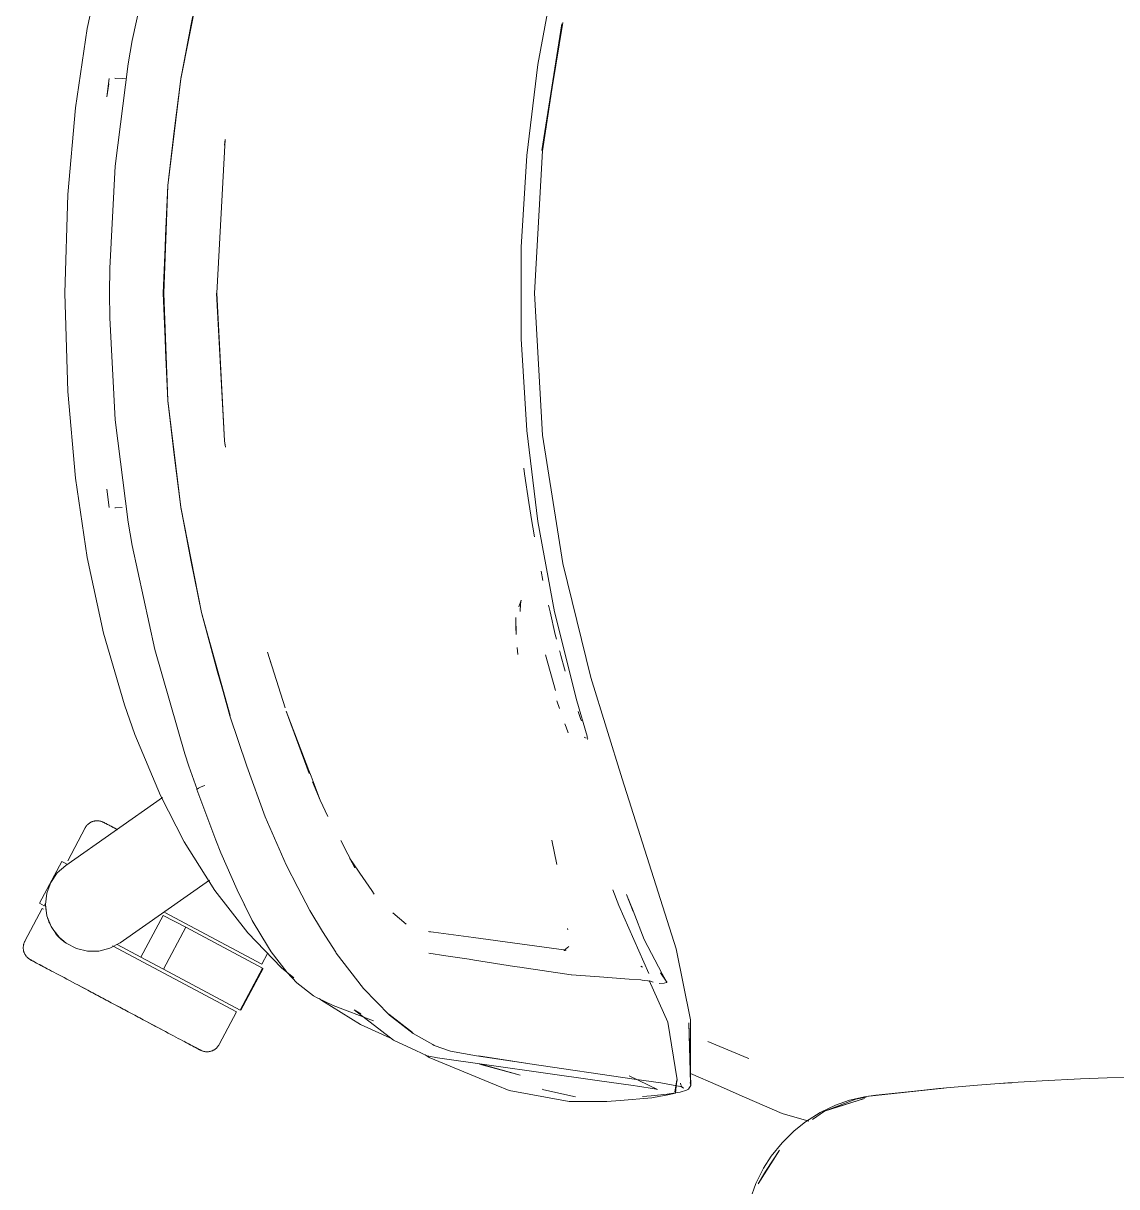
# Model space of a CAD drawing. Header units: millimetres. Extents: x 155927 to 295199, y -4084 to 97293.
# Drawn here: x 220549 to 220872.2, y 18172.2 to 18516 of the extents above; entities that cross this region are included whole.
import ezdxf

# ---------------------------------------------------------------- set-up
doc = ezdxf.new("R2010")
doc.units = ezdxf.units.MM
doc.header["$MEASUREMENT"] = 0
doc.layers.add('G-IMPT', color=8, linetype='CONTINUOUS', lineweight=9)
doc.layers.add('I-FURN', color=8, linetype='CONTINUOUS', lineweight=9)

msp = doc.modelspace()

# ---------------------------------------------------------------- linework, layer by layer
at = {"layer": 'G-IMPT'}
for p, q in [((220581.18, 18510.93), (220587.85, 18541.72)), ((220572.75, 18536.82), (220567.94, 18514.45)), ((220595.53, 18499.65), (220601.74, 18530.89)), ((220601.74, 18530.89), (220595.53, 18499.73)), ((220601.7, 18530.78), (220598.63, 18515.76)), ((220706.03, 18530.54), (220701.1, 18503.87)), ((220595.53, 18499.65), (220598.63, 18515.76)), ((220708.49, 18516.22), (220702.23, 18478.48)), ((220702.23, 18478.48), (220708.23, 18515.84)), ((220702.49, 18478.31), (220708.23, 18515.84)), ((220564.44, 18491.03), (220567.94, 18514.45)), ((220580, 18504.01), (220581.18, 18510.93)), ((220576.18, 18473.84), (220580, 18504.01)), ((220701.1, 18503.87), (220697.8, 18476.95)), ((220574.35, 18499.74), (220573.7, 18494.32)), ((220574.27, 18498.09), (220573.7, 18494.32)), ((220576.11, 18499.77), (220578.2, 18499.69)), ((220576.11, 18499.77), (220576.22, 18499.76)), ((220579.44, 18499.65), (220578.2, 18499.69)), ((220591.71, 18468.14), (220595.53, 18499.73)), ((220591.74, 18468.1), (220595.53, 18499.65)), ((220593.59, 18484.17), (220595.53, 18499.65)), ((220562.18, 18465.46), (220564.44, 18491.03)), ((220593.59, 18484.17), (220591.74, 18468.1)), ((220606.2, 18436.32), (220608.7, 18481.66)), ((220608.7, 18481.66), (220608.47, 18480.05)), ((220608.47, 18480.05), (220608.7, 18481.35)), ((220608.75, 18481.6), (220608.7, 18481.35)), ((220702.49, 18478.31), (220700.14, 18436.32)), ((220574.57, 18443.63), (220576.18, 18473.84)), ((220696.15, 18449.88), (220697.8, 18476.95)), ((220590.37, 18436.32), (220591.71, 18468.14)), ((220591.74, 18468.1), (220590.6, 18436.32)), ((220591.74, 18468.1), (220591.07, 18453.2)), ((220561.33, 18436.32), (220562.18, 18465.46)), ((220591.07, 18453.2), (220590.6, 18436.32)), ((220696.15, 18422.76), (220696.15, 18449.88)), ((220574.57, 18443.63), (220574.47, 18436.32)), ((220562.18, 18407.18), (220561.33, 18436.32)), ((220574.57, 18429.01), (220574.47, 18436.32)), ((220591.71, 18404.5), (220590.37, 18436.32)), ((220591.07, 18419.44), (220590.6, 18436.32)), ((220591.74, 18404.54), (220590.6, 18436.32)), ((220606.14, 18436.32), (220608.47, 18392.59)), ((220606.2, 18436.32), (220608.47, 18392.59)), ((220702.49, 18394.33), (220700.14, 18436.32)), ((220574.57, 18429.01), (220576.18, 18398.8)), ((220696.15, 18422.76), (220697.8, 18395.69)), ((220591.07, 18419.44), (220591.74, 18404.54)), ((220564.44, 18381.61), (220562.18, 18407.18)), ((220591.71, 18404.5), (220595.53, 18372.91)), ((220591.74, 18404.54), (220595.53, 18372.99)), ((220591.74, 18404.54), (220593.59, 18388.47)), ((220576.18, 18398.8), (220580, 18368.64)), ((220701.1, 18368.77), (220697.8, 18395.69)), ((220608.47, 18392.59), (220608.73, 18390.81)), ((220608.47, 18392.59), (220608.7, 18391.29)), ((220608.75, 18391.04), (220608.7, 18391.29)), ((220708.49, 18356.42), (220702.49, 18394.33)), ((220595.53, 18372.99), (220593.59, 18388.47)), ((220697.18, 18382.92), (220697, 18384.58)), ((220567.94, 18358.19), (220564.44, 18381.61)), ((220698.47, 18374.4), (220697.18, 18382.92)), ((220574.35, 18372.9), (220573.7, 18378.32)), ((220698.47, 18374.4), (220699.33, 18368.77)), ((220578.2, 18372.95), (220576.11, 18372.87)), ((220576.11, 18372.87), (220576.22, 18372.88)), ((220601.7, 18341.86), (220595.53, 18372.99)), ((220595.53, 18372.99), (220598.63, 18356.88)), ((220601.7, 18341.86), (220595.53, 18372.91)), ((220580, 18368.64), (220581.18, 18361.71)), ((220699.33, 18368.77), (220699.57, 18367.15)), ((220700.13, 18364.24), (220699.57, 18367.15)), ((220706.03, 18342.1), (220701.1, 18368.77)), ((220587.85, 18330.93), (220581.18, 18361.71)), ((220572.75, 18335.83), (220567.94, 18358.19)), ((220601.7, 18341.86), (220598.63, 18356.88)), ((220702.05, 18354.14), (220702.59, 18351.32)), ((220708.49, 18356.42), (220716.8, 18322.74)), ((220696.14, 18345.51), (220695.45, 18343.56)), ((220695.92, 18344.46), (220695.89, 18342.16)), ((220695.92, 18344.46), (220696.14, 18345.51)), ((220704.25, 18344.09), (220704.71, 18342.12)), ((220606.36, 18324.62), (220601.7, 18341.86)), ((220601.7, 18341.86), (220610.09, 18311.36)), ((220601.7, 18341.86), (220610.13, 18311.45)), ((220694.6, 18340.45), (220694.69, 18335.4)), ((220694.6, 18340.45), (220694.61, 18337.67)), ((220695.88, 18342.3), (220695.89, 18342.16)), ((220706.26, 18335.37), (220704.71, 18342.12)), ((220706.03, 18342.1), (220712.57, 18315.78)), ((220694.69, 18335.4), (220694.61, 18337.67)), ((220578.92, 18314.58), (220572.75, 18335.83)), ((220706.26, 18335.37), (220706.6, 18334.07)), ((220587.85, 18330.93), (220596.79, 18300.1)), ((220621.15, 18330.18), (220622.23, 18326.74)), ((220621.15, 18330.18), (220626.41, 18313.69)), ((220695, 18331.6), (220695.22, 18329.51)), ((220706.29, 18318.88), (220703.36, 18329.35)), ((220707.56, 18330.35), (220707.51, 18330.53)), ((220707.88, 18329.21), (220707.56, 18330.35)), ((220707.88, 18329.21), (220708.99, 18325.21)), ((220606.36, 18324.62), (220610.13, 18311.45)), ((220708.99, 18325.21), (220709.2, 18324.52)), ((220725.99, 18292.76), (220716.8, 18322.74)), ((220706.73, 18315.79), (220707.46, 18313.58)), ((220712.57, 18315.78), (220715.65, 18305.36)), ((220578.92, 18314.58), (220582, 18305.85)), ((220626.68, 18312.7), (220633.5, 18294.3)), ((220626.68, 18312.7), (220633.4, 18295.26)), ((220713.73, 18310.59), (220712.99, 18312.68)), ((220610.09, 18311.36), (220615.09, 18296.45)), ((220709.45, 18308.03), (220709.07, 18309.04)), ((220713.73, 18310.59), (220713.98, 18309.93)), ((220582, 18305.85), (220589.52, 18287.87)), ((220709.45, 18308.03), (220710.06, 18306.37)), ((220714.75, 18305.1), (220714.96, 18304.95)), ((220714.75, 18305.1), (220715.37, 18304.72)), ((220715.71, 18305.08), (220715.65, 18305.36)), ((220715.79, 18304.79), (220715.71, 18305.08)), ((220715.76, 18304.33), (220715.84, 18304.56)), ((220715.84, 18304.56), (220715.79, 18304.79)), ((220596.79, 18300.1), (220597.98, 18296.49)), ((220600.39, 18289.56), (220597.98, 18296.49)), ((220620.55, 18281.57), (220615.09, 18296.45)), ((220633.4, 18295.26), (220634.06, 18293.53)), ((220636.79, 18286.45), (220634.06, 18293.53)), ((220636.79, 18286.45), (220634.48, 18291.89)), ((220725.99, 18292.76), (220741.98, 18242.52)), ((220600.35, 18289.56), (220600.39, 18289.69)), ((220605.93, 18274.6), (220600.35, 18289.56)), ((220600.39, 18289.69), (220600.79, 18289.96)), ((220600.39, 18289.69), (220600.4, 18289.74)), ((220600.39, 18289.69), (220600.39, 18289.56)), ((220600.79, 18289.96), (220600.4, 18289.74)), ((220601.62, 18290.34), (220600.79, 18289.96)), ((220600.97, 18290.06), (220600.79, 18289.96)), ((220601.62, 18290.34), (220600.97, 18290.06)), ((220601.62, 18290.34), (220602.68, 18290.77)), ((220601.62, 18290.34), (220602.08, 18290.54)), ((220602.68, 18290.77), (220602.08, 18290.54)), ((220596.61, 18274.1), (220589.52, 18287.87)), ((220638.98, 18281.6), (220636.79, 18286.45)), ((220620.55, 18281.57), (220626.73, 18267.34)), ((220607.4, 18270.92), (220605.93, 18274.6)), ((220642.85, 18274.56), (220647.04, 18266.45)), ((220705.27, 18274.65), (220706.68, 18267.39)), ((220605.58, 18259.8), (220596.61, 18274.1)), ((220612.18, 18259.96), (220607.4, 18270.92)), ((220630.12, 18260.62), (220626.73, 18267.34)), ((220645.54, 18269.23), (220648.09, 18265.47)), ((220645.54, 18269.23), (220647.04, 18266.45)), ((220648.09, 18265.47), (220648.49, 18264.89)), ((220648.49, 18264.89), (220651.98, 18259.76)), ((220630.12, 18260.62), (220633.69, 18253.82)), ((220605.58, 18259.8), (220615.39, 18247.2)), ((220612.4, 18259.52), (220612.18, 18259.96)), ((220612.18, 18259.96), (220616.7, 18250.91)), ((220612.18, 18259.96), (220616.4, 18251.51)), ((220612.4, 18259.52), (220616.7, 18250.91)), ((220651.98, 18259.76), (220652.73, 18258.66)), ((220723.26, 18259.93), (220725, 18255.34)), ((220729.3, 18253.71), (220727.28, 18258.6)), ((220727.28, 18258.6), (220729.3, 18253.5)), ((220729.3, 18253.5), (220727.51, 18258.03)), ((220637.46, 18247.6), (220633.69, 18253.82)), ((220725, 18255.34), (220733.92, 18235.18)), ((220732.55, 18245.24), (220729.3, 18253.71)), ((220616.7, 18250.91), (220616.4, 18251.51)), ((220616.7, 18250.91), (220621.44, 18242.91)), ((220658.26, 18253.13), (220662.16, 18249.79)), ((220625.34, 18236.91), (220615.39, 18247.2)), ((220637.46, 18247.6), (220641.34, 18241.5)), ((220682.11, 18245.85), (220668.75, 18247.63)), ((220668.75, 18247.63), (220669.23, 18247.48)), ((220709.94, 18248.17), (220709.9, 18248.52)), ((220682.11, 18245.85), (220709.44, 18242.11)), ((220710.3, 18243.23), (220708.74, 18241.98)), ((220732.55, 18245.24), (220737.83, 18235.13)), ((220622.3, 18241.62), (220621.44, 18242.91)), ((220627.02, 18235.49), (220622.3, 18241.62)), ((220641.51, 18241.24), (220641.34, 18241.5)), ((220649.53, 18230.81), (220641.51, 18241.24)), ((220673.92, 18240.49), (220668.85, 18241.24)), ((220673.92, 18240.49), (220680.76, 18239.43)), ((220708.95, 18242.02), (220709.18, 18242.06)), ((220709.44, 18242.11), (220709.18, 18242.06)), ((220741.98, 18242.52), (220746.17, 18221.56)), ((220629.02, 18233.91), (220625.34, 18236.91)), ((220680.76, 18239.43), (220682.42, 18239.17)), ((220694.19, 18237.3), (220682.42, 18239.17)), ((220695.74, 18237.06), (220694.19, 18237.3)), ((220710.96, 18234.85), (220695.74, 18237.06)), ((220731.55, 18237.35), (220731.98, 18237.08)), ((220627.02, 18235.49), (220629.91, 18232.46)), ((220710.96, 18234.85), (220711.04, 18234.84)), ((220711.04, 18234.84), (220719.28, 18234.22)), ((220728.12, 18233.58), (220719.28, 18234.22)), ((220728.12, 18233.58), (220731.53, 18233.33)), ((220731.9, 18233.29), (220731.53, 18233.33)), ((220731.9, 18233.29), (220734.36, 18233)), ((220739.54, 18220.86), (220733.96, 18233.15)), ((220734.36, 18233), (220734.43, 18232.98)), ((220735.2, 18232.71), (220734.43, 18232.98)), ((220739.18, 18232.67), (220737.34, 18235.38)), ((220739.18, 18232.67), (220737.83, 18235.13)), ((220634.77, 18228.6), (220629.91, 18232.46)), ((220657.26, 18222.91), (220649.53, 18230.81)), ((220736.94, 18232.23), (220738.46, 18232.39)), ((220738.46, 18232.39), (220739.15, 18232.54)), ((220739.15, 18232.54), (220739.18, 18232.67)), ((220739.18, 18232.67), (220739.21, 18232.84)), ((220635.91, 18227.99), (220634.77, 18228.6)), ((220635.91, 18227.99), (220638.35, 18226.81)), ((220637.27, 18227.29), (220636.5, 18227.8)), ((220637.27, 18227.29), (220648.71, 18220.17)), ((220638.35, 18226.81), (220640.58, 18225.74)), ((220652.48, 18221.23), (220640.58, 18225.74)), ((220646.83, 18224.46), (220658.48, 18215.55)), ((220646.83, 18224.46), (220648.78, 18223.35)), ((220664, 18217.81), (220657.06, 18223.21)), ((220657.06, 18223.21), (220660.63, 18220.4)), ((220657.26, 18222.91), (220664.23, 18217.49)), ((220648.71, 18220.17), (220657.34, 18216.19)), ((220664, 18217.81), (220660.63, 18220.4)), ((220739.54, 18220.86), (220742.26, 18203.82)), ((220745.73, 18220.68), (220746.32, 18202.23)), ((220745.73, 18220.68), (220746.22, 18202.7)), ((220746.17, 18221.56), (220746.22, 18202.7)), ((220664.23, 18217.49), (220670.06, 18214.2)), ((220658.48, 18215.55), (220665.05, 18212.48)), ((220665.05, 18212.48), (220668.42, 18210.91)), ((220670.49, 18213.98), (220670.06, 18214.2)), ((220670.49, 18213.98), (220675.28, 18212.23)), ((220751.31, 18215.13), (220763.17, 18210.21)), ((220667.8, 18211.2), (220668.97, 18210.43)), ((220671.41, 18210.27), (220668.42, 18210.91)), ((220668.97, 18210.43), (220685.43, 18203.63)), ((220718.63, 18203.59), (220671.41, 18210.27)), ((220675.28, 18212.23), (220682.95, 18210.93)), ((220698.11, 18208.63), (220682.95, 18210.93)), ((220698.11, 18208.63), (220683.53, 18210.87)), ((220698.71, 18208.54), (220683.53, 18210.87)), ((220763.44, 18210.1), (220763.17, 18210.21)), ((220695.83, 18205.14), (220683.84, 18208.39)), ((220695.83, 18205.14), (220683.94, 18208.5)), ((220698.71, 18208.54), (220729.59, 18203.98)), ((220754.38, 18202.1), (220746.21, 18205.67)), ((220685.43, 18203.63), (220688.79, 18202.24)), ((220692.65, 18200.65), (220688.79, 18202.24)), ((220718.63, 18203.59), (220729.29, 18202.15)), ((220728.04, 18204.97), (220736.47, 18200.96)), ((220730.59, 18201.94), (220729.29, 18202.15)), ((220729.59, 18203.98), (220737.44, 18202.87)), ((220735.61, 18201.11), (220730.59, 18201.94)), ((220743.71, 18201.76), (220737.44, 18202.87)), ((220741.57, 18200.24), (220742.26, 18203.82)), ((220741.57, 18200.24), (220742.2, 18203.78)), ((220742.2, 18203.78), (220741.81, 18199.82)), ((220743.09, 18201.93), (220744.19, 18201.37)), ((220743.09, 18201.93), (220743.71, 18201.76)), ((220743.36, 18202.31), (220743.29, 18202.81)), ((220743.36, 18202.31), (220743.68, 18201.77)), ((220746.34, 18202.11), (220745.95, 18201.54)), ((220746.34, 18202.11), (220746.15, 18202.98)), ((220746.15, 18202.98), (220746.18, 18202.87)), ((220746.22, 18202.7), (220746.18, 18202.87)), ((220746.32, 18202.23), (220746.22, 18202.7)), ((220762.21, 18198.68), (220754.38, 18202.1)), ((220819.61, 18201.26), (220831, 18202.24)), ((220841.29, 18202.97), (220831, 18202.24)), ((220839.25, 18202.83), (220837.83, 18202.7)), ((220839.25, 18202.83), (220841.15, 18202.92)), ((220841.29, 18202.97), (220850.16, 18203.53)), ((220861.47, 18204.07), (220850.16, 18203.53)), ((220861.47, 18204.07), (220869.35, 18204.36)), ((220881.65, 18204.66), (220869.35, 18204.36)), ((220710.35, 18197.41), (220692.65, 18200.65)), ((220702.9, 18200.86), (220702.33, 18201.02)), ((220712.21, 18198.82), (220702.9, 18200.86)), ((220725.44, 18197.72), (220734.76, 18198.53)), ((220734.6, 18199.05), (220732, 18198.83)), ((220734.6, 18199.05), (220739.28, 18199.56)), ((220734.76, 18198.53), (220735.23, 18198.57)), ((220739.48, 18199.38), (220735.23, 18198.57)), ((220736.47, 18200.96), (220735.61, 18201.11)), ((220739.9, 18199.64), (220739.28, 18199.56)), ((220739.48, 18199.38), (220741.81, 18199.82)), ((220739.9, 18199.64), (220743.17, 18200.18)), ((220743.17, 18200.18), (220745.04, 18200.73)), ((220743.68, 18201.77), (220744.19, 18201.37)), ((220745.58, 18201.05), (220745.04, 18200.73)), ((220745.58, 18201.05), (220745.95, 18201.54)), ((220773.33, 18193.82), (220762.21, 18198.68)), ((220798.17, 18198.9), (220793.21, 18197.75)), ((220798.09, 18198.69), (220795.04, 18198.11)), ((220798.17, 18198.9), (220821.12, 18201.36)), ((220798.17, 18198.9), (220819.61, 18201.26)), ((220798.17, 18198.9), (220800.99, 18199.24)), ((220821.12, 18201.36), (220800.99, 18199.24)), ((220710.35, 18197.41), (220717.31, 18197.38)), ((220721.48, 18197.38), (220717.31, 18197.38)), ((220725.44, 18197.72), (220721.48, 18197.38)), ((220784.49, 18194.11), (220789.08, 18196.3)), ((220785.82, 18194.5), (220797.67, 18198.32)), ((220795.04, 18198.11), (220785.82, 18194.5)), ((220785.82, 18194.5), (220788.52, 18195.4)), ((220788.52, 18195.4), (220797.67, 18198.32)), ((220789.08, 18196.3), (220793.21, 18197.75)), ((220773.33, 18193.82), (220781.16, 18191.57)), ((220784.49, 18194.11), (220780.17, 18191.38)), ((220785.82, 18194.5), (220782.24, 18192.08)), ((220773.26, 18185.21), (220776.86, 18188.76)), ((220776.86, 18188.76), (220780.17, 18191.38)), ((220773.26, 18185.21), (220770.07, 18181.23)), ((220766.21, 18173.08), (220772.53, 18183.03)), ((220768.37, 18176.76), (220772.53, 18183.03)), ((220767.8, 18177.68), (220770.07, 18181.23)), ((220765.56, 18173.18), (220767.8, 18177.68)), ((220766.21, 18173.08), (220768.37, 18176.76)), ((220765.56, 18173.18), (220763.85, 18168.4))]:
    msp.add_line(p, q, dxfattribs=at)
at = {"layer": 'I-FURN'}
for p, q in [((220561.55, 18267.18), (220590.14, 18287.2)), ((220567.29, 18278.23), (220562.14, 18268.54)), ((220567.29, 18278.23), (220567.37, 18278.37)), ((220567.37, 18278.37), (220567.45, 18278.51)), ((220567.45, 18278.51), (220567.54, 18278.64)), ((220567.54, 18278.64), (220567.64, 18278.77)), ((220567.64, 18278.77), (220567.74, 18278.9)), ((220567.74, 18278.9), (220567.84, 18279.02)), ((220567.84, 18279.02), (220567.95, 18279.14)), ((220567.95, 18279.14), (220568.07, 18279.25)), ((220568.07, 18279.25), (220568.19, 18279.36)), ((220568.19, 18279.36), (220568.31, 18279.46)), ((220568.31, 18279.46), (220568.44, 18279.56)), ((220568.44, 18279.56), (220568.57, 18279.66)), ((220568.57, 18279.66), (220568.7, 18279.75)), ((220568.7, 18279.75), (220568.84, 18279.83)), ((220568.84, 18279.83), (220568.98, 18279.91)), ((220568.98, 18279.91), (220569.12, 18279.98)), ((220569.12, 18279.98), (220569.27, 18280.04)), ((220569.27, 18280.04), (220569.42, 18280.1)), ((220569.42, 18280.1), (220569.57, 18280.16)), ((220569.57, 18280.16), (220569.73, 18280.21)), ((220569.73, 18280.21), (220569.88, 18280.25)), ((220569.88, 18280.25), (220570.04, 18280.28)), ((220570.04, 18280.28), (220570.2, 18280.31)), ((220570.2, 18280.31), (220570.36, 18280.34)), ((220570.36, 18280.34), (220570.52, 18280.35)), ((220570.52, 18280.35), (220570.68, 18280.36)), ((220570.68, 18280.36), (220570.84, 18280.37)), ((220570.84, 18280.37), (220571, 18280.36)), ((220571, 18280.36), (220571.16, 18280.35)), ((220571.16, 18280.35), (220571.32, 18280.34)), ((220571.32, 18280.34), (220571.48, 18280.32)), ((220571.48, 18280.32), (220571.64, 18280.29)), ((220571.64, 18280.29), (220571.8, 18280.25)), ((220571.8, 18280.25), (220571.95, 18280.21)), ((220571.95, 18280.21), (220572.11, 18280.16)), ((220572.11, 18280.16), (220572.26, 18280.11)), ((220572.26, 18280.11), (220572.41, 18280.05)), ((220572.41, 18280.05), (220572.56, 18279.99)), ((220572.56, 18279.99), (220572.7, 18279.91)), ((220572.7, 18279.91), (220572.74, 18279.89)), ((220572.74, 18279.89), (220572.76, 18279.88)), ((220572.75, 18279.89), (220572.74, 18279.89)), ((220572.79, 18279.87), (220572.75, 18279.89)), ((220572.76, 18279.88), (220572.82, 18279.85)), ((220572.87, 18279.83), (220572.79, 18279.87)), ((220572.82, 18279.85), (220572.92, 18279.8)), ((220572.99, 18279.76), (220572.87, 18279.83)), ((220572.92, 18279.8), (220573.06, 18279.72)), ((220573.15, 18279.67), (220572.99, 18279.76)), ((220573.06, 18279.72), (220573.24, 18279.63)), ((220573.36, 18279.57), (220573.15, 18279.67)), ((220573.24, 18279.63), (220573.46, 18279.51)), ((220573.6, 18279.44), (220573.36, 18279.57)), ((220573.46, 18279.51), (220573.72, 18279.37)), ((220573.88, 18279.29), (220573.6, 18279.44)), ((220573.72, 18279.37), (220574.02, 18279.22)), ((220574.19, 18279.12), (220573.88, 18279.29)), ((220574.02, 18279.22), (220574.35, 18279.04)), ((220574.55, 18278.93), (220574.19, 18279.12)), ((220574.35, 18279.04), (220574.73, 18278.84)), ((220574.94, 18278.72), (220574.55, 18278.93)), ((220574.73, 18278.84), (220575.14, 18278.62)), ((220575.37, 18278.5), (220574.94, 18278.72)), ((220575.14, 18278.62), (220575.58, 18278.38)), ((220575.84, 18278.25), (220575.37, 18278.5)), ((220575.58, 18278.38), (220576.06, 18278.13)), ((220576.34, 18277.98), (220575.84, 18278.25)), ((220576.06, 18278.13), (220576.58, 18277.85)), ((220576.87, 18277.7), (220576.34, 18277.98)), ((220560.39, 18268.34), (220553.82, 18255.98)), ((220560.39, 18268.34), (220561.79, 18267.6)), ((220561.79, 18267.6), (220561.7, 18267.64)), ((220557.14, 18262.14), (220559.04, 18264.93)), ((220559.04, 18264.93), (220561.55, 18267.18)), ((220555.97, 18258.97), (220557.14, 18262.14)), ((220604.03, 18262.76), (220577.6, 18244.25)), ((220555.58, 18255.62), (220555.97, 18258.97)), ((220554.63, 18254.41), (220549.48, 18244.73)), ((220555.21, 18255.24), (220553.82, 18255.98)), ((220554.63, 18254.41), (220555, 18254.22)), ((220555.13, 18255.28), (220555.21, 18255.24)), ((220555.21, 18255.24), (220555.61, 18255.99)), ((220556.01, 18252.28), (220555.58, 18255.62)), ((220557.23, 18249.13), (220556.01, 18252.28)), ((220590.37, 18252.4), (220583.79, 18240.04)), ((220590.37, 18252.4), (220597.01, 18248.87)), ((220590.84, 18253.28), (220619.53, 18238.03)), ((220559.16, 18246.37), (220557.23, 18249.13)), ((220557.71, 18248.29), (220560, 18245.51)), ((220597.01, 18248.87), (220590.43, 18236.51)), ((220597.01, 18248.87), (220619.72, 18236.8)), ((220549.02, 18243.15), (220549.04, 18243.31)), ((220549.04, 18243.31), (220549.06, 18243.47)), ((220549.06, 18243.47), (220549.09, 18243.63)), ((220549.09, 18243.63), (220549.12, 18243.79)), ((220549.12, 18243.79), (220549.16, 18243.94)), ((220549.16, 18243.94), (220549.21, 18244.1)), ((220549.21, 18244.1), (220549.26, 18244.25)), ((220549.26, 18244.25), (220549.32, 18244.4)), ((220549.32, 18244.4), (220549.39, 18244.55)), ((220549.39, 18244.55), (220549.46, 18244.69)), ((220549.46, 18244.69), (220549.48, 18244.73)), ((220561.7, 18244.15), (220559.16, 18246.37)), ((220560, 18245.51), (220561.42, 18244.35)), ((220564.7, 18242.6), (220561.7, 18244.15)), ((220577.6, 18244.25), (220574.62, 18242.67)), ((220575.41, 18243.36), (220612.02, 18223.9)), ((220583.79, 18240.04), (220576.74, 18243.79)), ((220549.01, 18242.99), (220549.02, 18243.15)), ((220549.01, 18242.83), (220549.01, 18242.99)), ((220549.01, 18242.67), (220549.01, 18242.83)), ((220549.02, 18242.51), (220549.01, 18242.67)), ((220549.04, 18242.35), (220549.02, 18242.51)), ((220549.06, 18242.19), (220549.04, 18242.35)), ((220549.09, 18242.03), (220549.06, 18242.19)), ((220549.12, 18241.87), (220549.09, 18242.03)), ((220549.17, 18241.72), (220549.12, 18241.87)), ((220549.21, 18241.56), (220549.17, 18241.72)), ((220549.27, 18241.41), (220549.21, 18241.56)), ((220549.33, 18241.26), (220549.27, 18241.41)), ((220549.39, 18241.11), (220549.33, 18241.26)), ((220549.47, 18240.97), (220549.39, 18241.11)), ((220549.54, 18240.83), (220549.47, 18240.97)), ((220549.63, 18240.69), (220549.54, 18240.83)), ((220549.72, 18240.55), (220549.63, 18240.69)), ((220549.81, 18240.42), (220549.72, 18240.55)), ((220549.91, 18240.3), (220549.81, 18240.42)), ((220550.01, 18240.17), (220549.91, 18240.3)), ((220550.12, 18240.05), (220550.01, 18240.17)), ((220550.24, 18239.94), (220550.12, 18240.05)), ((220550.35, 18239.83), (220550.24, 18239.94)), ((220550.48, 18239.73), (220550.35, 18239.83)), ((220567.98, 18241.82), (220564.7, 18242.6)), ((220571.36, 18241.84), (220567.98, 18241.82)), ((220574.62, 18242.67), (220571.36, 18241.84)), ((220590.43, 18236.51), (220583.79, 18240.04)), ((220619.53, 18238.03), (220621.21, 18241.18)), ((220550.6, 18239.63), (220550.48, 18239.73)), ((220550.73, 18239.53), (220550.6, 18239.63)), ((220550.87, 18239.44), (220550.73, 18239.53)), ((220551, 18239.36), (220550.87, 18239.44)), ((220551.15, 18239.28), (220551, 18239.36)), ((220551.19, 18239.25), (220551.15, 18239.28)), ((220551.15, 18239.28), (220551.15, 18239.28)), ((220551.15, 18239.28), (220551.17, 18239.27)), ((220551.17, 18239.27), (220551.23, 18239.24)), ((220551.28, 18239.21), (220551.19, 18239.25)), ((220551.23, 18239.24), (220551.33, 18239.18)), ((220551.4, 18239.14), (220551.28, 18239.21)), ((220551.33, 18239.18), (220551.47, 18239.11)), ((220551.56, 18239.06), (220551.4, 18239.14)), ((220551.47, 18239.11), (220551.65, 18239.01)), ((220551.76, 18238.95), (220551.56, 18239.06)), ((220551.65, 18239.01), (220551.87, 18238.9)), ((220552, 18238.82), (220551.76, 18238.95)), ((220551.87, 18238.9), (220552.12, 18238.76)), ((220552.28, 18238.68), (220552, 18238.82)), ((220552.12, 18238.76), (220552.42, 18238.6)), ((220552.6, 18238.51), (220552.28, 18238.68)), ((220552.42, 18238.6), (220552.76, 18238.42)), ((220552.95, 18238.32), (220552.6, 18238.51)), ((220552.76, 18238.42), (220553.13, 18238.22)), ((220553.35, 18238.11), (220552.95, 18238.32)), ((220553.13, 18238.22), (220553.54, 18238.01)), ((220553.78, 18237.88), (220553.35, 18238.11)), ((220553.54, 18238.01), (220553.99, 18237.77)), ((220554.24, 18237.63), (220553.78, 18237.88)), ((220553.99, 18237.77), (220554.47, 18237.51)), ((220554.74, 18237.37), (220554.24, 18237.63)), ((220554.47, 18237.51), (220554.99, 18237.24)), ((220555.28, 18237.08), (220554.74, 18237.37)), ((220554.99, 18237.24), (220555.54, 18236.94)), ((220555.85, 18236.78), (220555.28, 18237.08)), ((220555.54, 18236.94), (220556.12, 18236.63)), ((220556.12, 18236.63), (220556.74, 18236.31)), ((220613.14, 18224.43), (220590.43, 18236.51)), ((220619.72, 18236.8), (220613.14, 18224.43)), ((220613.31, 18224.34), (220619.89, 18236.7)), ((220556.74, 18236.31), (220557.38, 18235.96)), ((220557.38, 18235.96), (220558.06, 18235.6)), ((220558.06, 18235.6), (220558.77, 18235.22)), ((220558.77, 18235.22), (220559.5, 18234.83)), ((220559.5, 18234.83), (220560.27, 18234.43)), ((220560.27, 18234.43), (220561.05, 18234.01)), ((220561.05, 18234.01), (220561.87, 18233.58)), ((220561.87, 18233.58), (220562.7, 18233.13)), ((220562.7, 18233.13), (220563.56, 18232.68)), ((220563.56, 18232.68), (220564.43, 18232.21)), ((220564.43, 18232.21), (220565.33, 18231.74)), ((220565.82, 18231.47), (220564.92, 18231.96)), ((220565.33, 18231.74), (220566.24, 18231.25)), ((220566.74, 18230.98), (220565.82, 18231.47)), ((220566.24, 18231.25), (220567.17, 18230.76)), ((220567.68, 18230.49), (220566.74, 18230.98)), ((220567.17, 18230.76), (220568.12, 18230.25)), ((220568.63, 18229.98), (220567.68, 18230.49)), ((220568.12, 18230.25), (220569.08, 18229.74)), ((220569.6, 18229.47), (220568.63, 18229.98)), ((220569.08, 18229.74), (220570.04, 18229.23)), ((220570.57, 18228.95), (220569.6, 18229.47)), ((220570.04, 18229.23), (220571.02, 18228.71)), ((220571.56, 18228.43), (220570.57, 18228.95)), ((220571.02, 18228.71), (220572.01, 18228.18)), ((220572.55, 18227.9), (220571.56, 18228.43)), ((220572.01, 18228.18), (220573, 18227.66)), ((220573.54, 18227.37), (220572.55, 18227.9)), ((220573, 18227.66), (220574, 18227.12)), ((220574.54, 18226.84), (220573.54, 18227.37)), ((220574, 18227.12), (220575.01, 18226.59)), ((220575.55, 18226.3), (220574.54, 18226.84)), ((220575.01, 18226.59), (220576.01, 18226.06)), ((220576.55, 18225.77), (220575.55, 18226.3)), ((220576.01, 18226.06), (220577.02, 18225.52)), ((220577.56, 18225.23), (220576.55, 18225.77)), ((220577.02, 18225.52), (220578.02, 18224.99)), ((220578.56, 18224.7), (220577.56, 18225.23)), ((220578.02, 18224.99), (220579.02, 18224.46)), ((220579.56, 18224.17), (220578.56, 18224.7)), ((220579.02, 18224.46), (220580.02, 18223.93)), ((220580.56, 18223.64), (220579.56, 18224.17)), ((220580.02, 18223.93), (220581.01, 18223.4)), ((220581.54, 18223.12), (220580.56, 18223.64)), ((220581.01, 18223.4), (220581.99, 18222.88)), ((220582.52, 18222.6), (220581.54, 18223.12)), ((220581.99, 18222.88), (220582.97, 18222.36)), ((220583.49, 18222.08), (220582.52, 18222.6)), ((220606.87, 18214.21), (220612.02, 18223.9)), ((220582.97, 18222.36), (220583.93, 18221.85)), ((220584.45, 18221.57), (220583.49, 18222.08)), ((220583.93, 18221.85), (220584.88, 18221.34)), ((220585.39, 18221.07), (220584.45, 18221.57)), ((220584.88, 18221.34), (220585.82, 18220.84)), ((220586.32, 18220.58), (220585.39, 18221.07)), ((220585.82, 18220.84), (220586.74, 18220.35)), ((220587.23, 18220.09), (220586.32, 18220.58)), ((220586.74, 18220.35), (220587.65, 18219.87)), ((220588.13, 18219.61), (220587.23, 18220.09)), ((220587.65, 18219.87), (220588.54, 18219.4)), ((220589.01, 18219.15), (220588.13, 18219.61)), ((220588.54, 18219.4), (220589.4, 18218.94)), ((220589.86, 18218.69), (220589.01, 18219.15)), ((220589.4, 18218.94), (220590.25, 18218.49)), ((220590.04, 18218.6), (220589.86, 18218.69)), ((220590.25, 18218.49), (220591.08, 18218.05)), ((220591.08, 18218.05), (220591.88, 18217.62)), ((220591.88, 18217.62), (220592.65, 18217.21)), ((220592.65, 18217.21), (220593.4, 18216.81)), ((220593.4, 18216.81), (220594.13, 18216.43)), ((220594.13, 18216.43), (220594.82, 18216.06)), ((220594.82, 18216.06), (220595.48, 18215.7)), ((220595.48, 18215.7), (220596.12, 18215.37)), ((220596.12, 18215.37), (220596.72, 18215.05)), ((220597.03, 18214.88), (220596.45, 18215.19)), ((220596.72, 18215.05), (220597.29, 18214.74)), ((220597.58, 18214.59), (220597.03, 18214.88)), ((220597.29, 18214.74), (220597.82, 18214.46)), ((220598.1, 18214.31), (220597.58, 18214.59)), ((220597.82, 18214.46), (220598.32, 18214.19)), ((220598.58, 18214.06), (220598.1, 18214.31)), ((220598.32, 18214.19), (220598.79, 18213.95)), ((220599.03, 18213.82), (220598.58, 18214.06)), ((220598.79, 18213.95), (220599.22, 18213.72)), ((220599.44, 18213.6), (220599.03, 18213.82)), ((220599.22, 18213.72), (220599.61, 18213.51)), ((220599.81, 18213.4), (220599.44, 18213.6)), ((220599.61, 18213.51), (220599.97, 18213.32)), ((220600.14, 18213.23), (220599.81, 18213.4)), ((220599.97, 18213.32), (220600.29, 18213.15)), ((220600.44, 18213.07), (220600.14, 18213.23)), ((220600.29, 18213.15), (220600.56, 18213)), ((220600.7, 18212.93), (220600.44, 18213.07)), ((220600.56, 18213), (220600.81, 18212.87)), ((220600.92, 18212.81), (220600.7, 18212.93)), ((220600.81, 18212.87), (220601.01, 18212.77)), ((220601.1, 18212.72), (220600.92, 18212.81)), ((220601.01, 18212.77), (220601.17, 18212.68)), ((220601.24, 18212.64), (220601.1, 18212.72)), ((220601.17, 18212.68), (220601.29, 18212.62)), ((220601.34, 18212.59), (220601.24, 18212.64)), ((220601.29, 18212.62), (220601.37, 18212.57)), ((220601.4, 18212.56), (220601.34, 18212.59)), ((220601.37, 18212.57), (220601.41, 18212.55)), ((220601.42, 18212.55), (220601.4, 18212.56)), ((220601.41, 18212.55), (220601.42, 18212.55)), ((220601.46, 18212.53), (220601.42, 18212.55)), ((220601.6, 18212.46), (220601.46, 18212.53)), ((220601.75, 18212.39), (220601.6, 18212.46)), ((220601.9, 18212.33), (220601.75, 18212.39)), ((220602.05, 18212.28), (220601.9, 18212.33)), ((220602.21, 18212.23), (220602.05, 18212.28)), ((220604.59, 18212.28), (220604.43, 18212.23)), ((220604.74, 18212.34), (220604.59, 18212.28)), ((220604.89, 18212.4), (220604.74, 18212.34)), ((220605.04, 18212.46), (220604.89, 18212.4)), ((220605.18, 18212.53), (220605.04, 18212.46)), ((220605.32, 18212.61), (220605.18, 18212.53)), ((220605.46, 18212.7), (220605.32, 18212.61)), ((220605.59, 18212.78), (220605.46, 18212.7)), ((220605.73, 18212.88), (220605.59, 18212.78)), ((220605.85, 18212.98), (220605.73, 18212.88)), ((220605.98, 18213.08), (220605.85, 18212.98)), ((220606.09, 18213.19), (220605.98, 18213.08)), ((220606.21, 18213.3), (220606.09, 18213.19)), ((220606.32, 18213.42), (220606.21, 18213.3)), ((220606.42, 18213.54), (220606.32, 18213.42)), ((220606.52, 18213.67), (220606.42, 18213.54)), ((220606.62, 18213.8), (220606.52, 18213.67)), ((220606.71, 18213.94), (220606.62, 18213.8)), ((220606.79, 18214.07), (220606.71, 18213.94)), ((220606.87, 18214.21), (220606.79, 18214.07)), ((220602.36, 18212.19), (220602.21, 18212.23)), ((220602.52, 18212.15), (220602.36, 18212.19)), ((220602.68, 18212.13), (220602.52, 18212.15)), ((220602.84, 18212.1), (220602.68, 18212.13)), ((220603, 18212.09), (220602.84, 18212.1)), ((220603.16, 18212.08), (220603, 18212.09)), ((220603.32, 18212.08), (220603.16, 18212.08)), ((220603.48, 18212.08), (220603.32, 18212.08)), ((220603.64, 18212.09), (220603.48, 18212.08)), ((220603.8, 18212.11), (220603.64, 18212.09)), ((220603.96, 18212.13), (220603.8, 18212.11)), ((220604.12, 18212.16), (220603.96, 18212.13)), ((220604.28, 18212.19), (220604.12, 18212.16)), ((220604.43, 18212.23), (220604.28, 18212.19))]:
    msp.add_line(p, q, dxfattribs=at)
for points in [[(220555.68, 18254.18), (220555.64, 18254.56), (220555.6, 18255.22), (220555.61, 18255.76), (220555.61, 18255.99)], [(220559.65, 18245.85), (220559.25, 18246.25), (220558.88, 18246.66), (220558.55, 18247.08)]]:
    msp.add_open_spline(points, degree=3, dxfattribs=at)
msp.add_open_spline([(220556.94, 18249.69), (220556.87, 18249.84), (220556.58, 18250.48), (220556.35, 18251.11), (220556.21, 18251.58)], degree=3, knots=[-0.5319761, -0.5319761, -0.5319761, -0.5319761, -0.5, -0.4, -0.4, -0.4, -0.4], dxfattribs=at)

doc.saveas('drawing.dxf')
